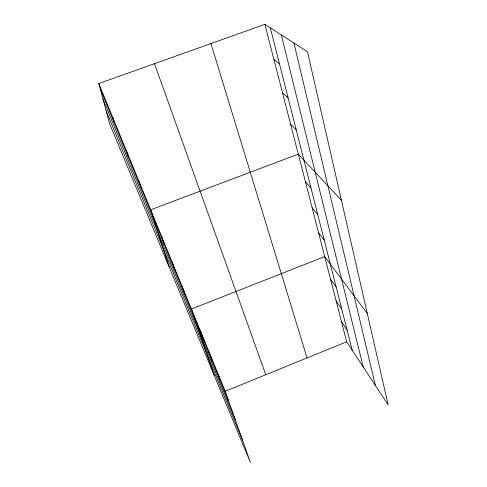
<?xml version="1.0" encoding="UTF-8"?>
<svg xmlns="http://www.w3.org/2000/svg" width="487" height="487" viewBox="0 0 487 487"><rect width="100%" height="100%" fill="white"/><g stroke="black" fill="none" stroke-linecap="round" stroke-linejoin="round"><path stroke-width="0.73" d="M225.213 391.274L346.677 341.795L388.182 404.941L307.492 51.762L264.867 24.35L98.818 83.514L109.538 123.528L250.507 462.65L225.213 391.274L98.818 83.514M273.938 59.554L279.447 63.803M282.515 92.816L288.067 97.723M290.623 124.301L296.212 129.785M341.43 200.297L298.318 154.136L150.678 209.8L169.117 266.846M305.404 181.651L311.023 188.098M312.155 207.833L317.774 214.676M318.583 232.786L324.202 239.975M367.283 313.458L324.719 256.594L191.44 309.038L214.219 375.355M330.576 279.331L336.176 287.105M336.182 301.069L341.758 309.081M341.539 321.87L347.097 330.101M106.117 110.762L242.715 440.656M100.182 88.61L228.573 400.764M102.952 98.958L235.276 419.672M154.495 63.681L265.768 374.753M217.324 372.062L220.611 381.406M209.081 351.998L212.283 361.159M200.461 331.008L203.566 339.969M181.98 286.015L184.853 294.471M172.063 261.86L174.79 270.005M161.641 236.487L164.21 244.279M138.777 180.823L140.956 187.751M210.944 43.562L307.066 357.933M126.206 150.215L128.148 156.607M112.911 117.83L114.579 123.619M264.867 24.35L346.677 341.795M270.315 27.856L352.211 350.214M281.364 34.961L363.217 366.961M293.935 43.045L375.416 385.515"/></g></svg>
